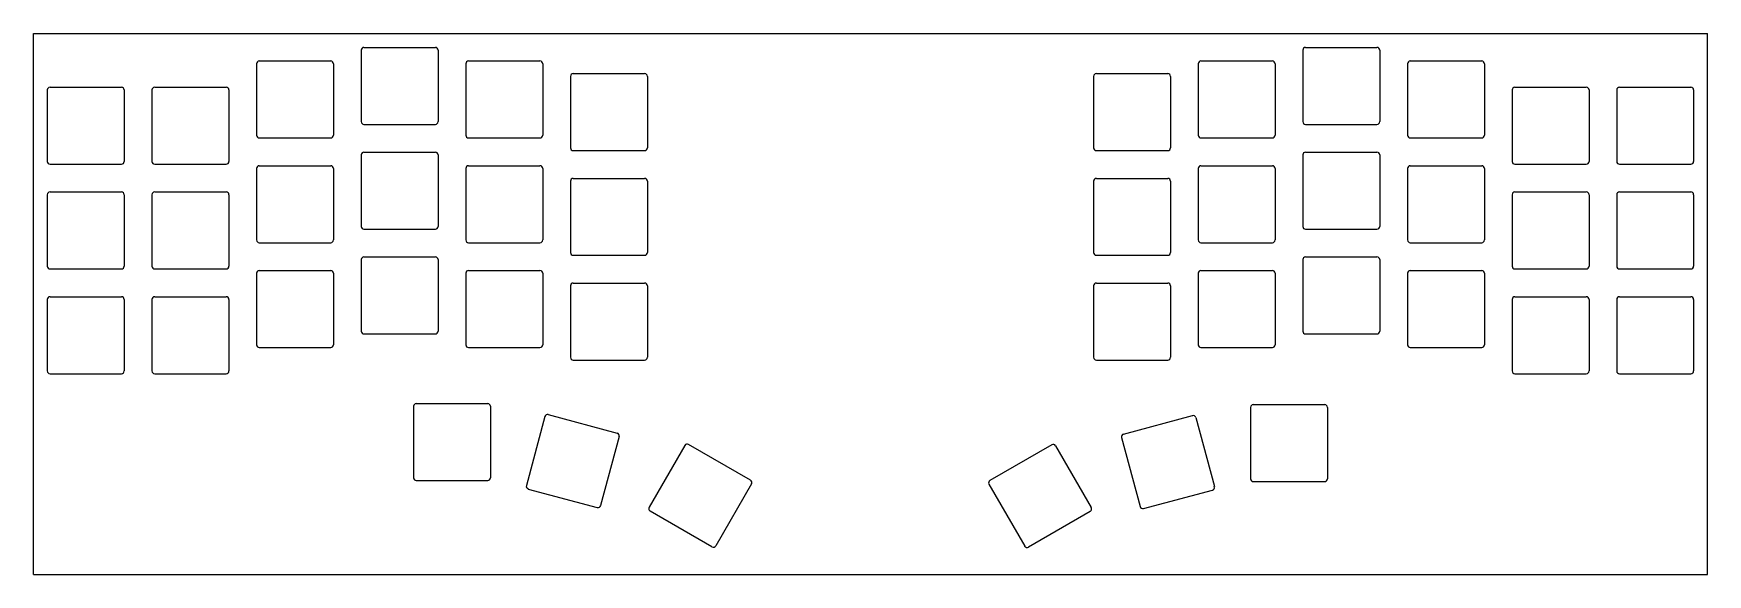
# Model space of a CAD drawing. Header units: millimetres. Extents: x 0 to 305, y -103 to -5.
import ezdxf

# ---------------------------------------------------------------- set-up
doc = ezdxf.new("R2010")
doc.units = ezdxf.units.MM

msp = doc.modelspace()

# ---------------------------------------------------------------- linework, layer by layer
for p, q in [((0, -4.76), (304.8, -4.76)), ((0, -103.14), (0, -4.76)), ((304.8, -103.14), (304.8, -4.76)), ((59.67, -7.79), (59.67, -20.79)), ((60.17, -7.29), (73.17, -7.29)), ((73.67, -7.79), (73.67, -20.79)), ((231.12, -7.79), (231.12, -20.79)), ((231.62, -7.29), (244.62, -7.29)), ((245.12, -7.79), (245.12, -20.79)), ((40.62, -10.26), (40.62, -23.26)), ((41.12, -9.76), (54.12, -9.76)), ((54.62, -10.26), (54.62, -23.26)), ((78.72, -10.26), (78.72, -23.26)), ((79.22, -9.76), (92.22, -9.76)), ((92.72, -10.26), (92.72, -23.26)), ((98.28, -12.05), (111.28, -12.05)), ((193.53, -12.05), (206.53, -12.05)), ((212.07, -10.26), (212.07, -23.26)), ((212.57, -9.76), (225.57, -9.76)), ((226.07, -10.26), (226.07, -23.26)), ((250.18, -10.26), (250.18, -23.26)), ((250.68, -9.76), (263.68, -9.76)), ((264.18, -10.26), (264.18, -23.26)), ((2.52, -15.03), (2.52, -28.03)), ((3.02, -14.53), (16.02, -14.53)), ((16.52, -15.03), (16.52, -28.03)), ((21.57, -15.03), (21.57, -28.03)), ((22.07, -14.53), (35.08, -14.53)), ((35.58, -15.03), (35.58, -28.03)), ((97.78, -12.55), (97.78, -25.55)), ((111.78, -12.55), (111.78, -25.55)), ((193.03, -12.55), (193.03, -25.55)), ((207.03, -12.55), (207.03, -25.55)), ((269.23, -15.03), (269.23, -28.03)), ((269.73, -14.53), (282.73, -14.53)), ((283.23, -15.03), (283.23, -28.03)), ((288.27, -15.03), (288.27, -28.03)), ((288.77, -14.53), (301.77, -14.53)), ((302.27, -15.03), (302.27, -28.03)), ((60.17, -21.29), (73.17, -21.29)), ((231.62, -21.29), (244.62, -21.29)), ((41.12, -23.76), (54.12, -23.76)), ((79.22, -23.76), (92.22, -23.76)), ((212.57, -23.76), (225.57, -23.76)), ((250.68, -23.76), (263.68, -23.76)), ((59.67, -26.84), (59.67, -39.84)), ((60.17, -26.34), (73.17, -26.34)), ((73.67, -26.84), (73.67, -39.84)), ((98.28, -26.05), (111.28, -26.05)), ((193.53, -26.05), (206.53, -26.05)), ((231.12, -26.84), (231.12, -39.84)), ((231.62, -26.34), (244.62, -26.34)), ((245.12, -26.84), (245.12, -39.84)), ((3.02, -28.53), (16.02, -28.53)), ((22.07, -28.53), (35.08, -28.53)), ((40.62, -29.31), (40.62, -42.31)), ((41.12, -28.81), (54.12, -28.81)), ((54.62, -29.31), (54.62, -42.31)), ((78.72, -29.31), (78.72, -42.31)), ((79.22, -28.81), (92.22, -28.81)), ((92.72, -29.31), (92.72, -42.31)), ((212.07, -29.31), (212.07, -42.31)), ((212.57, -28.81), (225.57, -28.81)), ((226.07, -29.31), (226.07, -42.31)), ((250.18, -29.31), (250.18, -42.31)), ((250.68, -28.81), (263.68, -28.81)), ((264.18, -29.31), (264.18, -42.31)), ((269.73, -28.53), (282.73, -28.53)), ((288.77, -28.53), (301.77, -28.53)), ((97.78, -31.6), (97.78, -44.6)), ((98.28, -31.1), (111.28, -31.1)), ((111.78, -31.6), (111.78, -44.6)), ((193.03, -31.6), (193.03, -44.6)), ((193.53, -31.1), (206.53, -31.1)), ((207.03, -31.6), (207.03, -44.6)), ((2.52, -34.08), (2.52, -47.08)), ((3.02, -33.58), (16.02, -33.58)), ((16.52, -34.08), (16.52, -47.08)), ((21.57, -34.08), (21.57, -47.08)), ((22.07, -33.58), (35.08, -33.58)), ((35.58, -34.08), (35.58, -47.08)), ((269.23, -34.08), (269.23, -47.08)), ((269.73, -33.58), (282.73, -33.58)), ((283.23, -34.08), (283.23, -47.08)), ((288.27, -34.08), (288.27, -47.08)), ((288.77, -33.58), (301.77, -33.58)), ((302.27, -34.08), (302.27, -47.08)), ((60.17, -40.34), (73.17, -40.34)), ((231.62, -40.34), (244.62, -40.34)), ((41.12, -42.81), (54.12, -42.81)), ((60.17, -45.39), (73.17, -45.39)), ((79.22, -42.81), (92.22, -42.81)), ((98.28, -45.1), (111.28, -45.1)), ((193.53, -45.1), (206.53, -45.1)), ((212.57, -42.81), (225.57, -42.81)), ((231.62, -45.39), (244.62, -45.39)), ((250.68, -42.81), (263.68, -42.81)), ((3.02, -47.58), (16.02, -47.58)), ((22.07, -47.58), (35.08, -47.58)), ((40.62, -48.36), (40.62, -61.36)), ((41.12, -47.86), (54.12, -47.86)), ((54.62, -48.36), (54.62, -61.36)), ((59.67, -45.89), (59.67, -58.89)), ((73.67, -45.89), (73.67, -58.89)), ((78.72, -48.36), (78.72, -61.36)), ((79.22, -47.86), (92.22, -47.86)), ((92.72, -48.36), (92.72, -61.36)), ((212.07, -48.36), (212.07, -61.36)), ((212.57, -47.86), (225.57, -47.86)), ((226.07, -48.36), (226.07, -61.36)), ((231.12, -45.89), (231.12, -58.89)), ((245.12, -45.89), (245.12, -58.89)), ((250.18, -48.36), (250.18, -61.36)), ((250.68, -47.86), (263.68, -47.86)), ((264.18, -48.36), (264.18, -61.36)), ((269.73, -47.58), (282.73, -47.58)), ((288.77, -47.58), (301.77, -47.58)), ((97.78, -50.65), (97.78, -63.65)), ((98.28, -50.15), (111.28, -50.15)), ((111.78, -50.65), (111.78, -63.65)), ((193.03, -50.65), (193.03, -63.65)), ((193.53, -50.15), (206.53, -50.15)), ((207.03, -50.65), (207.03, -63.65)), ((2.52, -53.13), (2.52, -66.13)), ((3.02, -52.63), (16.02, -52.63)), ((16.52, -53.13), (16.52, -66.13)), ((21.57, -53.13), (21.57, -66.13)), ((22.07, -52.63), (35.08, -52.63)), ((35.58, -53.13), (35.58, -66.13)), ((269.23, -53.13), (269.23, -66.13)), ((269.73, -52.63), (282.73, -52.63)), ((283.23, -53.13), (283.23, -66.13)), ((288.27, -53.13), (288.27, -66.13)), ((288.77, -52.63), (301.77, -52.63)), ((302.27, -53.13), (302.27, -66.13)), ((60.17, -59.39), (73.17, -59.39)), ((231.62, -59.39), (244.62, -59.39)), ((41.12, -61.86), (54.12, -61.86)), ((79.22, -61.86), (92.22, -61.86)), ((212.57, -61.86), (225.57, -61.86)), ((250.68, -61.86), (263.68, -61.86)), ((3.02, -66.63), (16.02, -66.63)), ((22.07, -66.63), (35.08, -66.63)), ((98.28, -64.15), (111.28, -64.15)), ((193.53, -64.15), (206.53, -64.15)), ((269.73, -66.63), (282.73, -66.63)), ((288.77, -66.63), (301.77, -66.63)), ((69.2, -72.56), (69.2, -85.56)), ((69.7, -72.06), (82.7, -72.06)), ((83.2, -72.56), (83.2, -85.56)), ((221.6, -72.75), (221.6, -85.75)), ((222.1, -72.25), (235.1, -72.25)), ((235.6, -72.75), (235.6, -85.75)), ((93.11, -74.43), (89.75, -86.99)), ((93.73, -74.07), (106.28, -77.44)), ((198.47, -77.63), (211.03, -74.26)), ((211.64, -74.62), (215.01, -87.17)), ((106.64, -78.05), (103.27, -90.61)), ((198.12, -78.24), (201.48, -90.8)), ((118.6, -79.67), (112.1, -90.92)), ((130.54, -85.98), (119.28, -79.48)), ((185.41, -79.54), (174.15, -86.04)), ((186.1, -79.73), (192.6, -90.98)), ((69.7, -86.06), (82.7, -86.06)), ((90.1, -87.6), (102.66, -90.96)), ((130.72, -86.67), (124.22, -97.92)), ((173.97, -86.73), (180.47, -97.98)), ((202.1, -91.15), (214.65, -87.79)), ((222.1, -86.25), (235.1, -86.25)), ((123.54, -98.11), (112.28, -91.61)), ((192.41, -91.67), (181.15, -98.17)), ((0, -103.14), (304.8, -103.14))]:
    msp.add_line(p, q)
for centre, start, end in [((60.17, -7.79), 90, 180), ((73.17, -7.79), 0, 90), ((231.62, -7.79), 90, 180), ((244.62, -7.79), 0, 90), ((41.12, -10.26), 90, 180), ((54.12, -10.26), 0, 90), ((79.22, -10.26), 90, 180), ((92.22, -10.26), 0, 90), ((98.28, -12.55), 90, 180), ((111.28, -12.55), 0, 90), ((193.53, -12.55), 90, 180), ((206.53, -12.55), 0, 90), ((212.57, -10.26), 90, 180), ((225.57, -10.26), 0, 90), ((250.68, -10.26), 90, 180), ((263.68, -10.26), 0, 90), ((3.02, -15.03), 90, 180), ((16.02, -15.03), 0, 90), ((22.07, -15.03), 90, 180), ((35.08, -15.03), 0, 90), ((269.73, -15.03), 90, 180), ((282.73, -15.03), 0, 90), ((288.77, -15.03), 90, 180), ((301.77, -15.03), 0, 90), ((60.17, -20.79), 180, 270), ((73.17, -20.79), 270, 0), ((231.62, -20.79), 180, 270), ((244.62, -20.79), 270, 0), ((41.12, -23.26), 180, 270), ((54.12, -23.26), 270, 0), ((79.22, -23.26), 180, 270), ((92.22, -23.26), 270, 0), ((212.57, -23.26), 180, 270), ((225.57, -23.26), 270, 0), ((250.68, -23.26), 180, 270), ((263.68, -23.26), 270, 0), ((60.17, -26.84), 90, 180), ((73.17, -26.84), 0, 90), ((98.28, -25.55), 180, 270), ((111.28, -25.55), 270, 0), ((193.53, -25.55), 180, 270), ((206.53, -25.55), 270, 0), ((231.62, -26.84), 90, 180), ((244.62, -26.84), 0, 90), ((3.02, -28.03), 180, 270), ((16.02, -28.03), 270, 0), ((22.07, -28.03), 180, 270), ((35.08, -28.03), 270, 0), ((41.12, -29.31), 90, 180), ((54.12, -29.31), 0, 90), ((79.22, -29.31), 90, 180), ((92.22, -29.31), 0, 90), ((212.57, -29.31), 90, 180), ((225.57, -29.31), 0, 90), ((250.68, -29.31), 90, 180), ((263.68, -29.31), 0, 90), ((269.73, -28.03), 180, 270), ((282.73, -28.03), 270, 0), ((288.77, -28.03), 180, 270), ((301.77, -28.03), 270, 0), ((98.28, -31.6), 90, 180), ((111.28, -31.6), 0, 90), ((193.53, -31.6), 90, 180), ((206.53, -31.6), 0, 90), ((3.02, -34.08), 90, 180), ((16.02, -34.08), 0, 90), ((22.07, -34.08), 90, 180), ((35.08, -34.08), 0, 90), ((269.73, -34.08), 90, 180), ((282.73, -34.08), 0, 90), ((288.77, -34.08), 90, 180), ((301.77, -34.08), 0, 90), ((41.12, -42.31), 180, 270), ((54.12, -42.31), 270, 0), ((60.17, -39.84), 180, 270), ((73.17, -39.84), 270, 0), ((79.22, -42.31), 180, 270), ((92.22, -42.31), 270, 0), ((212.57, -42.31), 180, 270), ((225.57, -42.31), 270, 0), ((231.62, -39.84), 180, 270), ((244.62, -39.84), 270, 0), ((250.68, -42.31), 180, 270), ((263.68, -42.31), 270, 0), ((60.17, -45.89), 90, 180), ((73.17, -45.89), 0, 90), ((98.28, -44.6), 180, 270), ((111.28, -44.6), 270, 0), ((193.53, -44.6), 180, 270), ((206.53, -44.6), 270, 0), ((231.62, -45.89), 90, 180), ((244.62, -45.89), 0, 90), ((3.02, -47.08), 180, 270), ((16.02, -47.08), 270, 0), ((22.07, -47.08), 180, 270), ((35.08, -47.08), 270, 0), ((41.12, -48.36), 90, 180), ((54.12, -48.36), 0, 90), ((79.22, -48.36), 90, 180), ((92.22, -48.36), 0, 90), ((212.57, -48.36), 90, 180), ((225.57, -48.36), 0, 90), ((250.68, -48.36), 90, 180), ((263.68, -48.36), 0, 90), ((269.73, -47.08), 180, 270), ((282.73, -47.08), 270, 0), ((288.77, -47.08), 180, 270), ((301.77, -47.08), 270, 0), ((98.28, -50.65), 90, 180), ((111.28, -50.65), 0, 90), ((193.53, -50.65), 90, 180), ((206.53, -50.65), 0, 90), ((3.02, -53.13), 90, 180), ((16.02, -53.13), 0, 90), ((22.07, -53.13), 90, 180), ((35.08, -53.13), 0, 90), ((269.73, -53.13), 90, 180), ((282.73, -53.13), 0, 90), ((288.77, -53.13), 90, 180), ((301.77, -53.13), 0, 90), ((60.17, -58.89), 180, 270), ((73.17, -58.89), 270, 0), ((231.62, -58.89), 180, 270), ((244.62, -58.89), 270, 0), ((41.12, -61.36), 180, 270), ((54.12, -61.36), 270, 0), ((79.22, -61.36), 180, 270), ((92.22, -61.36), 270, 0), ((98.28, -63.65), 180, 270), ((111.28, -63.65), 270, 0), ((193.53, -63.65), 180, 270), ((206.53, -63.65), 270, 0), ((212.57, -61.36), 180, 270), ((225.57, -61.36), 270, 0), ((250.68, -61.36), 180, 270), ((263.68, -61.36), 270, 0), ((3.02, -66.13), 180, 270), ((16.02, -66.13), 270, 0), ((22.07, -66.13), 180, 270), ((35.08, -66.13), 270, 0), ((269.73, -66.13), 180, 270), ((282.73, -66.13), 270, 0), ((288.77, -66.13), 180, 270), ((301.77, -66.13), 270, 0), ((69.7, -72.56), 90, 180), ((82.7, -72.56), 0, 90), ((222.1, -72.75), 90, 180), ((235.1, -72.75), 0, 90), ((93.6, -74.56), 75, 165), ((211.16, -74.75), 15, 105), ((106.15, -77.92), 345, 75), ((198.6, -78.11), 105, 195), ((119.03, -79.92), 60, 150), ((185.66, -79.98), 30, 120), ((69.7, -85.56), 180, 270), ((82.7, -85.56), 270, 0), ((90.23, -87.11), 165, 255), ((130.29, -86.42), 330, 60), ((174.4, -86.48), 120, 210), ((214.52, -87.3), 285, 15), ((222.1, -85.75), 180, 270), ((235.1, -85.75), 270, 0), ((102.79, -90.48), 255, 345), ((112.53, -91.17), 150, 240), ((192.16, -91.23), 300, 30), ((201.97, -90.67), 195, 285), ((123.79, -97.67), 240, 330), ((180.9, -97.73), 210, 300)]:
    msp.add_arc(centre, 0.5, start, end)

doc.saveas('drawing.dxf')
